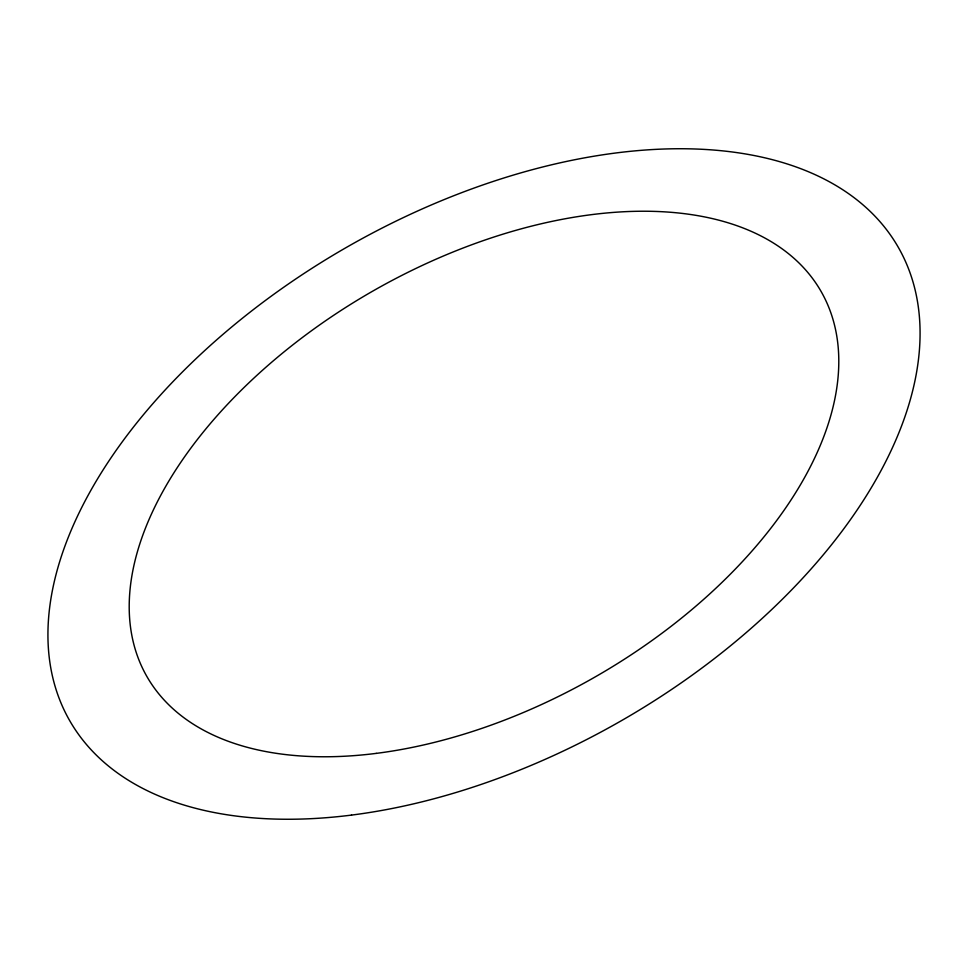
<?xml version="1.0" encoding="UTF-8"?>
<svg xmlns="http://www.w3.org/2000/svg" width="968" height="968" viewBox="0 0 968 968"><rect width="100%" height="100%" fill="white"/><g stroke="black" fill="none" stroke-linecap="round" stroke-linejoin="round"><path stroke-width="1.45" d="M351.529 815.092A477.139 273.678 -29.7 0 0 910.041 272.831A477.139 273.678 -29.7 0 0 190.418 364.077A477.139 273.678 -29.7 0 0 351.529 815.092M376.225 753.382A388.204 222.664 -29.7 0 0 830.629 312.192A388.204 222.664 -29.7 0 0 245.146 386.426A388.204 222.664 -29.7 0 0 376.225 753.382"/></g></svg>
